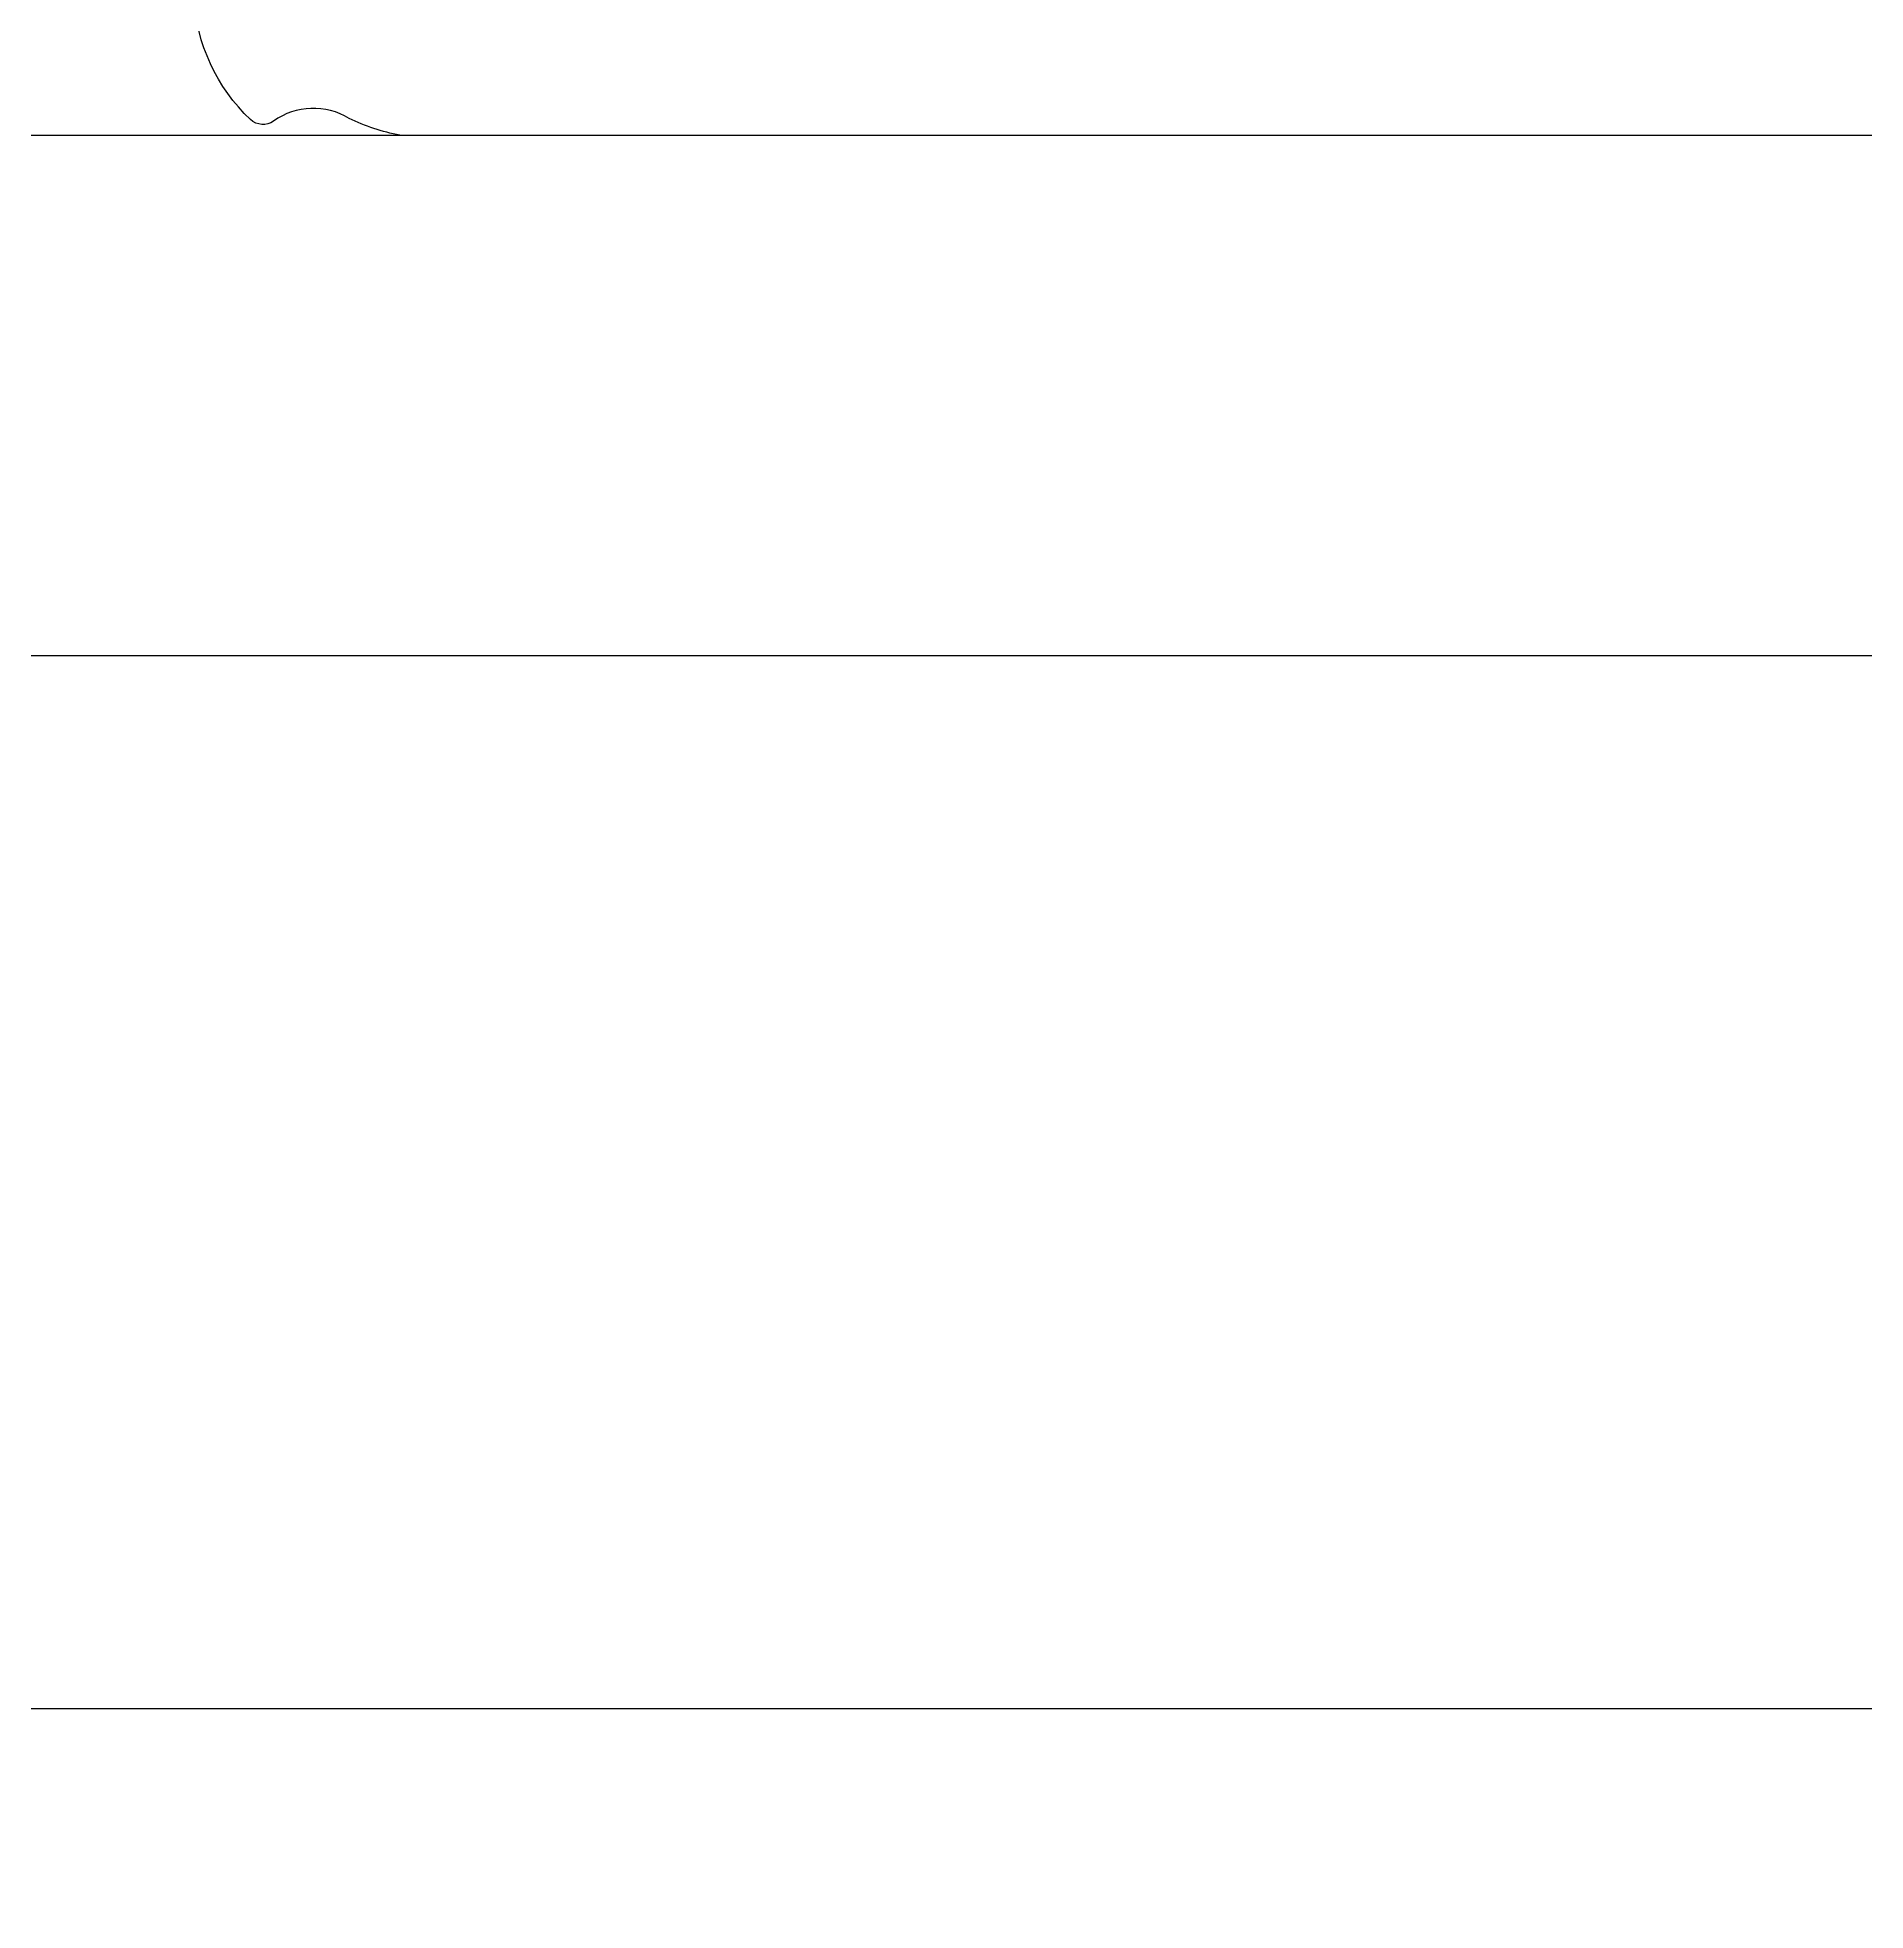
# Model space of a CAD drawing. Header units: millimetres. Extents: x 101 to 2864, y 2 to 1622.
# Drawn here: x 2104.1 to 2173, y 262 to 332.6 of the extents above; entities that cross this region are included whole.
import ezdxf

# ---------------------------------------------------------------- set-up
doc = ezdxf.new("R2010")
doc.units = ezdxf.units.MM
doc.layers.get('DEFPOINTS').update_dxf_attribs({"color": 140})
for name, color, linetype in [('DESENHO', 1, 'Continuous'), ('LayerEstreito', 2, 'Continuous'), ('Linha larga', 5, 'Continuous')]:
    doc.layers.add(name, color=color, linetype=linetype)
doc.styles.get("Standard").update_dxf_attribs({"font": 'arial.ttf'})
doc.dimstyles.get("Standard").update_dxf_attribs({"dimtxt": 0.18, "dimasz": 0.18, "dimexe": 0.18, "dimexo": 0.0625, "dimgap": 0.09, "dimtad": 0, "dimtih": 1, "dimtoh": 1, "dimdec": 4, "dimzin": 0, "dimdsep": 46, "dimtxsty": 'Standard', "dimcen": 0.09, "dimadec": 0, "dimazin": 0, "dimtfac": 1, "dimtdec": 4, "dimtofl": 0, "dimtmove": 0, "dimatfit": 3, "dimfxl": 1, "dimtolj": 1, "dimtzin": 0, "dimarcsym": 0})

# ---------------------------------------------------------------- blocks, each defined once
blk = doc.blocks.new('*D68')
at = {"layer": 'DEFPOINTS', "color": 0, "transparency": 16777216}
for p in [(2009.956, 328.95), (2444.956, 328.95), (2444.956, 309.329)]:
    blk.add_point(p, dxfattribs=at)
at = {"layer": 'DESENHO', "color": 0, "lineweight": -2, "transparency": 16777216}
for p, q in [((2009.956, 328.888), (2009.956, 309.149)), ((2444.956, 328.888), (2444.956, 309.149)), ((2010.136, 309.329), (2210.438, 309.329)), ((2444.776, 309.329), (2244.475, 309.329))]:
    blk.add_line(p, q, dxfattribs=at)
at = {"layer": 'DESENHO', "color": 0, "transparency": 16777216}
for points in [[(2010.136, 309.359), (2010.136, 309.299), (2009.956, 309.329)], [(2444.776, 309.359), (2444.776, 309.299), (2444.956, 309.329)]]:
    blk.add_solid(points, dxfattribs=at)
at = {"layer": 'DESENHO', "color": 0, "transparency": 16777216, "insert": (2227.456, 309.329), "char_height": 0.18, "attachment_point": 5}
blk.add_mtext('\\A1;{\\H83.333x;435}', dxfattribs=at)
blk = doc.blocks.new('*D60')
at = {"layer": 'DEFPOINTS', "color": 0, "transparency": 16777216}
for p in [(1309.956, 328.95), (2809.956, 328.95), (2809.956, 269.611)]:
    blk.add_point(p, dxfattribs=at)
at = {"layer": 'DESENHO', "color": 0, "lineweight": -2, "transparency": 16777216}
for p, q in [((1309.956, 328.888), (1309.956, 269.431)), ((2809.956, 328.888), (2809.956, 269.431)), ((1310.136, 269.611), (2038.2, 269.611)), ((2809.776, 269.611), (2081.712, 269.611))]:
    blk.add_line(p, q, dxfattribs=at)
at = {"layer": 'DESENHO', "color": 0, "transparency": 16777216}
for points in [[(1310.136, 269.641), (1310.136, 269.581), (1309.956, 269.611)], [(2809.776, 269.641), (2809.776, 269.581), (2809.956, 269.611)]]:
    blk.add_solid(points, dxfattribs=at)
at = {"layer": 'DESENHO', "color": 0, "transparency": 16777216, "insert": (2059.956, 269.611), "char_height": 0.18, "attachment_point": 5}
blk.add_mtext('\\A1;{\\H83.333x;1500}', dxfattribs=at)
blk = doc.blocks.new('Pinus contorta')
at = {"color": 0}
blk.add_lwpolyline([(-821.9, 0), (821.9, 0, -0.063927), (688.3, 44.3, 0.302477), (489.3, 37.3, -0.359376), (428.1, 41.4, -0.192358), (278.9, 364.1)], format="xyb", dxfattribs=at)

msp = doc.modelspace()

# ---------------------------------------------------------------- linework, layer by layer
at = {"layer": 'Linha larga'}
msp.add_lwpolyline([(1309.95639, 580.95012), (1309.95639, 328.95012), (2809.95639, 328.95012), (2809.95639, 580.95012), (1309.95639, 580.95012)], dxfattribs=at)

# ---------------------------------------------------------------- block references
at = {"layer": 'LayerEstreito', "xscale": 0.01428571428571429, "yscale": 0.01428571428571429, "zscale": 0.01428571428571429}
msp.add_blockref('Pinus contorta', (2105.96669, 328.95012), dxfattribs=at)

# ---------------------------------------------------------------- dimensions: what is measured, and where the dimension line sits
at = {"layer": 'DESENHO'}
for base, p1, p2, text, picture, middle in [((2809.95639, 269.61149), (1309.95639, 328.95012), (2809.95639, 328.95012), '{\\H83.333x;1500}', '*D60', (2059.95639, 269.61149)), ((2444.95639, 309.32941), (2009.95639, 328.95012), (2444.95639, 328.95012), '{\\H83.333x;435}', '*D68', (2227.45639, 309.32941))]:
    dim = msp.add_linear_dim(base=base, p1=p1, p2=p2, text=text, dimstyle='Standard', dxfattribs=at)
    dim.commit()
    dim.dimension.update_dxf_attribs({"geometry": picture, "text_midpoint": middle})

doc.saveas('drawing.dxf')
